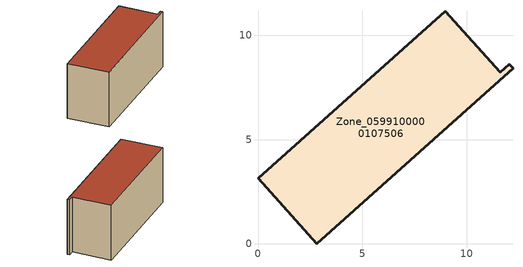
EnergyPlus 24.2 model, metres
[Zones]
Zone_0599100000107506
 floor ground (C_G): 2.81,0 0,3.14 8.97,11.16 11.6,8.22 12.05,8.62 12.22,8.43 z3.43
 wall outside (C_F): 12.05,8.62 11.6,8.22 8.97,11.16 0,3.14 2.81,0 12.22,8.43 12.05,8.62 z3.43:9.23
 roof outside (C_R): 2.81,0 12.22,8.43 12.05,8.62 11.6,8.22 8.97,11.16 0,3.14 z9.23
[BUILDING]
Pand.0599100000107506: North Axis=0; Terrain=City; Loads Convergence Tolerance Value=0.04; Temperature Convergence Tolerance Value=0.4; Solar Distribution=FullExterior; Maximum Number of Warmup Days=25; Minimum Number of Warmup Days=1
[Site:Location]
Rotterdam.The.Hague.AP_ZH_NLD Design_Conditions: Latitude=51.96; Longitude=4.45; Time Zone=1; Elevation=-4.5
[SITE:GROUNDTEMPERATURE:BUILDINGSURFACE]
18, 18, 18, 18, 18, 18, 18, 18, 18, 18, 18, 18
[MATERIAL] Thermal Absorptance=0.9; Solar Absorptance=0.7; Visible Absorptance=0.7
Name | Roughness | Thickness | Conductivity | Density | Specific Heat
G.TI.1992-2005 | MediumSmooth | 0.15 | 0.06 | 540 | 1210
F.TI.1992-2005 | Rough | 0.3 | 0.12 | 1920 | 840
R.TI.1992-2005 | MediumRough | 0.2 | 0.08 | 1500 | 1000
[CONSTRUCTION]
C_G: G.TI.1992-2005
C_F: F.TI.1992-2005
C_R: R.TI.1992-2005
[ZONE]
Zone_0599100000107506: Type=1; Multiplier=1; Ceiling Height=Autocalculate; Volume=Autocalculate; Floor Area=autocalculate; Part of Total Floor Area=Yes
[ZONEINFILTRATION:DESIGNFLOWRATE]
Infil_Zone_0599100000107506: Zone or ZoneList or Space or SpaceList=Zone_0599100000107506; Schedule=AlwaysOn; Design Flow Rate Calculation Method=Flow/Area; Flow Rate per Floor Area=0.0015; Constant Term Coefficient=1; Temperature Term Coefficient=0; Velocity Term Coefficient=0; Velocity Squared Term Coefficient=0
[HVACTEMPLATE:ZONE:IDEALLOADSAIRSYSTEM]
Zone_0599100000107506: Maximum Heating Supply Air Temperature=50; Minimum Cooling Supply Air Temperature=13; Maximum Heating Supply Air Humidity Ratio=0.0156; Minimum Cooling Supply Air Humidity Ratio=0.0077; Heating Limit=NoLimit; Cooling Limit=NoLimit; Dehumidification Control Type=ConstantSensibleHeatRatio; Cooling Sensible Heat Ratio=0.7; Dehumidification Setpoint=60; Humidification Control Type=None; Humidification Setpoint=30; Outdoor Air Method=None; Outdoor Air Flow Rate per Person=0.00944; Outdoor Air Flow Rate per Zone Floor Area=0; Outdoor Air Flow Rate per Zone=0; Demand Controlled Ventilation Type=None; Outdoor Air Economizer Type=NoEconomizer; Heat Recovery Type=None; Sensible Heat Recovery Effectiveness=0.7; Latent Heat Recovery Effectiveness=0.65
[ZONECONTROL:THERMOSTAT]
ThermostatControl_Zone_0599100000107506: Zone or ZoneList=Zone_0599100000107506; Control Type Schedule=DualSetpointControlType; Control 1=Thermostat_Zone_0599100000107506; Temperature Difference Between Cutout And Setpoint=0
[THERMOSTATSETPOINT:DUALSETPOINT]
Thermostat_Zone_0599100000107506: Heating Setpoint Temperature Schedule=HeatingSetpoint_Zone_0599100000107506; Cooling Setpoint Temperature Schedule=CoolingSetpoint_Zone_0599100000107506
[SCHEDULE:COMPACT]
HeatingSetpoint_Zone_0599100000107506: Through: 12/31, For: AllDays, Until: 24:00, 21
CoolingSetpoint_Zone_0599100000107506: Through: 12/31, For: AllDays, Until: 24:00, 24
DualSetpointControlType: Through: 12/31, For: AllDays, Until: 24:00, 4
AlwaysOn: Through: 12/31, For: AllDays, Until: 24:00, 1
